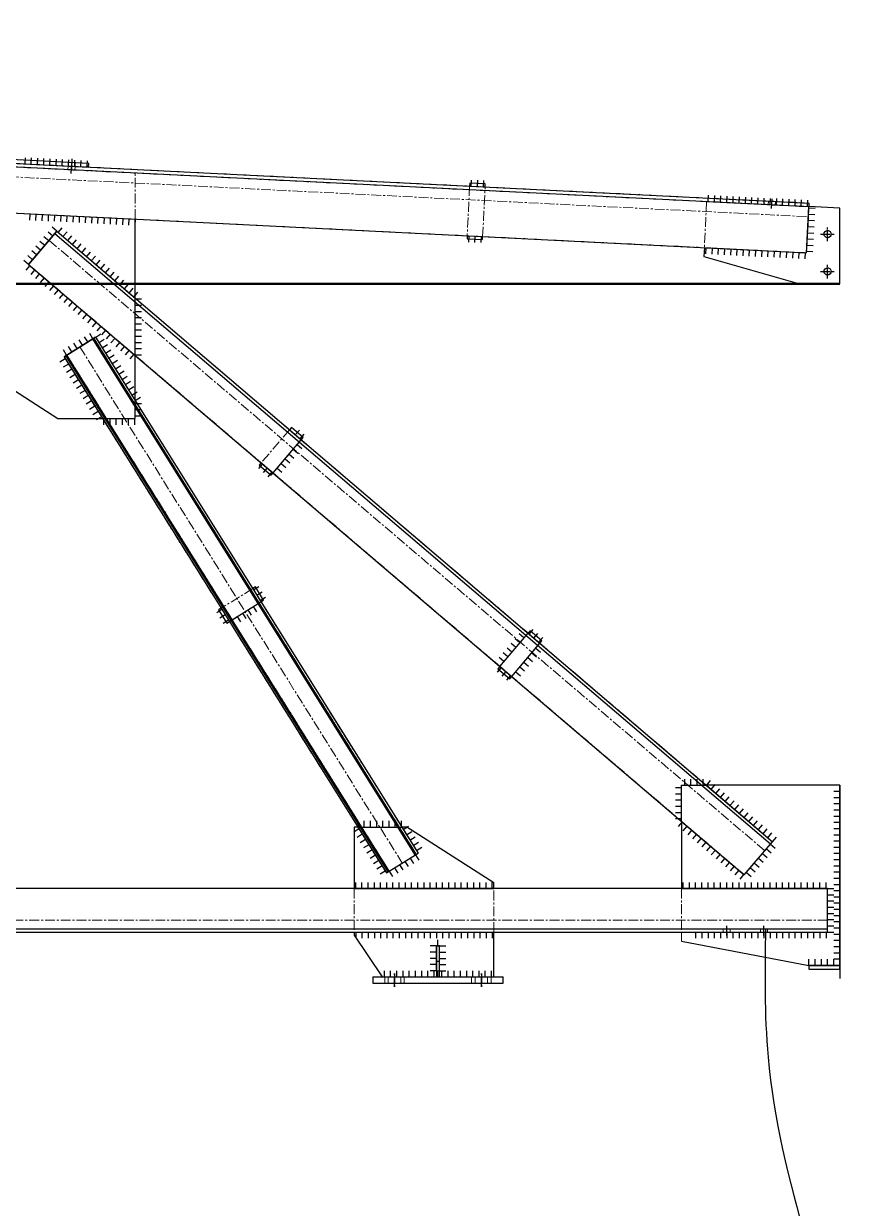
# Model space of a CAD drawing. Header units: millimetres. Extents: x -345369 to 252202, y 74562 to 424723.
# Drawn here: x 3758 to 6411, y 315605 to 319420 of the extents above; entities that cross this region are included whole.
import ezdxf

# ---------------------------------------------------------------- set-up
doc = ezdxf.new("R2010")
doc.units = ezdxf.units.MM
doc.linetypes.add('CENTER', pattern=[50.8, 31.75, -6.35, 6.35, -6.35])
doc.layers.add('Rbcs_EX_Axes', color=7, linetype='Continuous')
doc.layers.add('Rbcs_EX_Profile', color=7, linetype='Continuous')
doc.layers.add('Перекрытие', color=7, linetype='Continuous', lineweight=20)
doc.layers.add('тонкая0.09', color=7, linetype='Continuous', lineweight=9)

msp = doc.modelspace()

# ---------------------------------------------------------------- hatches: boundary and pattern name
at = {"layer": 'Rbcs_EX_Profile'}
for points in [[(3967.165461, 318957.960753), (3971.16047, 318957.761002), (3967.365212, 318961.955762)], [(6387.58839, 316386.934766), (6387.58839, 316390.934766), (6383.58839, 316386.934766)], [(6387.58839, 316374.934766), (6387.58839, 316370.934766), (6383.58839, 316374.934766)], [(4912.58839, 316349.734766), (4908.58839, 316349.734766), (4910.371863, 316353.064482)], [(5087.58839, 316349.734766), (5083.58839, 316349.734766), (5087.58839, 316353.734766)], [(5097.58839, 316349.734766), (5101.58839, 316349.734766), (5097.58839, 316353.734766)], [(5272.58839, 316349.734766), (5276.58839, 316349.734766), (5272.58839, 316353.734766)]]:
    msp.add_hatch(color=256, dxfattribs=at).paths.add_polyline_path(points, flags=0)

# ---------------------------------------------------------------- linework, layer by layer
at = {"layer": 'Rbcs_EX_Axes', "color": 1, "linetype": 'CENTER', "lineweight": 9}
for p, q in [((-5269.555802, 319375.841975), (6286.008758, 318798.063747)), ((3839.765606, 318721.99753), (6145.508743, 316756.177449)), ((3938.790507, 318378.811378), (4977.58843, 316716.734702)), ((6347.58839, 316532.734766), (-5267.41161, 316532.734766))]:
    msp.add_line(p, q, dxfattribs=at)
at = {"layer": 'Rbcs_EX_Axes', "color": 1, "linetype": 'CENTER'}
for p, q in [((3911.060547, 318937.236616), (3912.808365, 318972.192975)), ((3911.060547, 318937.236616), (3912.808365, 318972.192974)), ((3913.407615, 318984.177975), (3911.6598, 318949.221669)), ((3913.407615, 318984.177975), (3911.6598, 318949.221669)), ((6167.177168, 318824.430825), (6168.924985, 318859.387158)), ((6167.177168, 318824.430811), (6168.924985, 318859.387158)), ((6324.58839, 318741.984766), (6370.58839, 318741.984766)), ((6347.58839, 318718.984766), (6347.58839, 318764.984766)), ((6324.58839, 318621.984766), (6370.58839, 318621.984766)), ((6347.58839, 318598.984766), (6347.58839, 318644.984766)), ((6022.58839, 316483.034766), (6022.58839, 316516.034766)), ((6022.58839, 316483.034766), (6022.58839, 316516.034766)), ((6142.58839, 316483.034766), (6142.58839, 316516.034766)), ((6142.58839, 316483.034766), (6142.58839, 316516.034766)), ((4952.58839, 316318.234766), (4952.58839, 316361.234766)), ((4952.58839, 316361.234766), (4952.58839, 316318.234766)), ((5232.58839, 316318.234766), (5232.58839, 316361.234766)), ((5232.58839, 316361.234766), (5232.58839, 316318.234766))]:
    msp.add_line(p, q, dxfattribs=at)
at = {"layer": 'Rbcs_EX_Profile', "color": 1, "linetype": 'CENTER', "lineweight": 9}
for p, q in [((6287.601773, 318829.923949), (-5267.962795, 319407.702174)), ((6288.201016, 318841.9076), (-5267.363541, 319419.692484)), ((-5275.353563, 319259.886808), (6280.211005, 318682.108633)), ((4117.588342, 318939.525965), (3117.58845, 318989.525929)), ((3258.051331, 318993.416459), (3967.165423, 318957.960716)), ((3901.347656, 318973.266633), (3900.748402, 318961.281607)), ((3901.347656, 318973.266633), (3900.748402, 318961.281607)), ((3923.719701, 318960.133043), (3924.318955, 318972.118069)), ((3923.719701, 318960.133043), (3924.318955, 318972.118069)), ((3900.748435, 318961.281604), (3900.149181, 318949.296576)), ((3900.748435, 318961.281604), (3900.149181, 318949.296576)), ((3900.748413, 318961.281587), (3923.719701, 318960.133022)), ((3923.719701, 318960.133398), (3900.748435, 318961.28196)), ((3900.748435, 318961.281426), (3923.719734, 318960.132861)), ((3923.12048, 318948.148012), (3923.719734, 318960.13304)), ((3923.12048, 318948.148012), (3923.719734, 318960.133037)), ((4117.588342, 318790.239733), (4117.588342, 318939.525958)), ((5194.567208, 318896.590666), (5186.577188, 318736.790293)), ((5236.514802, 318734.293408), (5244.504822, 318894.093785)), ((5958.124912, 318847.499153), (5950.679213, 318698.58519)), ((6287.656702, 318831.022562), (5958.124909, 318847.499153)), ((6156.86505, 318848.475775), (6156.265795, 318836.490746)), ((6156.86505, 318848.475775), (6156.265795, 318836.490746)), ((6157.140089, 318836.44703), (6156.265795, 318836.490746)), ((6172.146817, 318835.696669), (6159.62987, 318836.322537)), ((6179.237105, 318835.342143), (6175.873031, 318835.510352)), ((6179.836348, 318847.327208), (6179.132956, 318847.36238)), ((6179.237105, 318835.342182), (6179.836348, 318847.327208)), ((6179.237105, 318835.342182), (6179.836348, 318847.327208)), ((6288.200951, 318841.907606), (6190.362616, 318846.803412)), ((6288.201016, 318841.908975), (6280.211108, 318682.108599)), ((3773.719238, 318644.530647), (3864.549206, 318751.066635)), ((6163.804499, 316777.636842), (3858.061353, 318743.456923)), ((6170.292344, 316785.246554), (3864.54923, 318751.066692)), ((3773.719238, 318644.530753), (6079.462374, 316678.710567)), ((4117.588342, 318351.356279), (4117.588342, 318535.331672)), ((3887.910606, 318347.01144), (3989.6704, 318410.611274)), ((5019.445622, 316742.89545), (3980.6477, 318404.972125)), ((5022.70194, 316744.930645), (3983.904019, 318407.007323)), ((5028.46834, 316748.534638), (3989.6704, 318410.611313)), ((3887.910606, 318347.01144), (4926.708557, 316684.934765)), ((4932.47492, 316688.538758), (3893.676999, 318350.615434)), ((4935.731238, 316690.573953), (3896.933317, 318352.650631)), ((4117.588342, 318147.734814), (4117.588342, 318205.942609)), ((4012.458501, 318147.734814), (4117.588342, 318147.734814)), ((4614.02796, 318112.079426), (4523.477393, 318005.305223)), ((4561.526091, 317972.865835), (4652.076657, 318079.640044)), ((4495.819392, 317600.77291), (4394.059597, 317537.17306)), ((4420.559536, 317494.773145), (4522.319342, 317558.373049)), ((5382.606358, 317456.808321), (5292.055722, 317350.034118)), ((5330.104489, 317317.594733), (5420.654948, 317424.368939)), ((5957.187251, 316966.934739), (5877.588421, 316966.934739)), ((5877.588421, 316966.934739), (5877.588421, 316850.823359)), ((4975.843265, 316832.734739), (4834.33355, 316832.734739)), ((6387.588387, 316844.234747), (6387.588387, 316821.234753)), ((6079.462374, 316678.710567), (6170.292348, 316785.246554)), ((5028.468333, 316748.534638), (4926.708528, 316684.934798)), ((6387.588387, 316724.234758), (6387.588387, 316701.234758)), ((-5267.411606, 316634.534764), (6347.588385, 316634.534764)), ((4822.588409, 316634.534764), (4822.588409, 316494.534766)), ((5272.588366, 316494.534766), (5272.588366, 316634.534764)), ((5877.588421, 316634.534764), (5877.588421, 316494.534766)), ((6347.588385, 316494.534766), (6347.588385, 316634.534764)), ((6387.588387, 316604.234771), (6387.588387, 316581.23477)), ((-5267.411606, 316504.534766), (6347.588385, 316504.534766)), ((-5267.411606, 316494.534766), (6347.588385, 316494.534766)), ((6011.088392, 316504.534766), (6011.088392, 316494.534766)), ((6011.088392, 316504.534766), (6011.088392, 316494.534766)), ((6034.088394, 316504.534766), (6011.088409, 316504.534766)), ((6034.088394, 316504.534766), (6011.088409, 316504.534766)), ((6011.088409, 316494.534766), (6034.088394, 316494.534766)), ((6011.088409, 316494.534766), (6034.088394, 316494.534766)), ((6034.088387, 316494.534766), (6034.088387, 316504.534766)), ((6034.088387, 316494.534766), (6034.088387, 316504.534766)), ((6154.088389, 316504.534766), (6131.088372, 316504.534766)), ((6154.088389, 316504.534766), (6131.088372, 316504.534766)), ((6131.088372, 316494.534766), (6154.088389, 316494.534766)), ((6131.088372, 316494.534766), (6154.088389, 316494.534766)), ((6131.088388, 316504.534766), (6131.088388, 316494.534766)), ((6131.088388, 316504.534766), (6131.088388, 316494.534766)), ((6154.088394, 316494.534766), (6154.088394, 316504.534766)), ((6154.088394, 316494.534766), (6154.088394, 316504.534766)), ((6387.588387, 316484.234783), (6387.588387, 316461.234789)), ((5097.588393, 316449.734759), (5087.588395, 316449.734759)), ((5087.588395, 316349.734771), (5087.588395, 316449.734759)), ((5097.588393, 316449.734759), (5097.588393, 316349.734771)), ((5087.588395, 316399.734764), (5097.588393, 316399.734764)), ((6387.588387, 316374.934767), (6387.588387, 316386.934766)), ((4932.58841, 316349.734766), (4921.08841, 316349.734766)), ((4932.58841, 316349.734766), (4921.08841, 316349.734766)), ((4921.08841, 316349.734766), (4921.08841, 316329.734766)), ((4921.08841, 316349.734766), (4921.08841, 316329.734766)), ((4972.588398, 316349.734766), (4932.588407, 316349.734766)), ((4932.588407, 316349.734766), (4932.588407, 316329.734766)), ((4972.588398, 316349.734766), (4932.588407, 316349.734766)), ((4932.588407, 316349.734766), (4932.588407, 316329.734766)), ((4972.588396, 316349.734766), (4984.088396, 316349.734766)), ((4972.588396, 316349.734766), (4984.088396, 316349.734766)), ((4972.588398, 316329.734766), (4972.588398, 316349.734766)), ((4972.588398, 316329.734766), (4972.588398, 316349.734766)), ((4984.088396, 316329.734766), (4984.088396, 316349.734766)), ((4984.088396, 316329.734766), (4984.088396, 316349.734766)), ((5097.588393, 316369.734768), (5087.588395, 316369.734768)), ((5087.588395, 316369.734768), (5087.588395, 316349.734771)), ((5097.588393, 316369.734768), (5087.588395, 316369.734768)), ((5087.588395, 316369.734768), (5087.588395, 316349.734789)), ((5087.588395, 316349.734789), (5097.588393, 316349.734789)), ((5097.588393, 316349.734771), (5087.588395, 316349.734771)), ((5097.588393, 316349.734771), (5097.588393, 316369.734768)), ((5097.588393, 316349.734789), (5097.588393, 316369.734768)), ((5212.588382, 316349.734766), (5201.088382, 316349.734766)), ((5212.588382, 316349.734766), (5201.088382, 316349.734766)), ((5201.088382, 316349.734766), (5201.088382, 316329.734766)), ((5201.088382, 316349.734766), (5201.088382, 316329.734766)), ((5252.58837, 316349.734766), (5212.588379, 316349.734766)), ((5212.588379, 316349.734766), (5212.588379, 316329.734766)), ((5252.58837, 316349.734766), (5212.588379, 316349.734766)), ((5212.588379, 316349.734766), (5212.588379, 316329.734766)), ((5252.588368, 316349.734766), (5264.088368, 316349.734766)), ((5264.088368, 316349.734766), (5252.588368, 316349.734766)), ((5252.58837, 316329.734766), (5252.58837, 316349.734766)), ((5252.58837, 316329.734766), (5252.58837, 316349.734766)), ((5264.088368, 316329.734766), (5264.088368, 316349.734766)), ((5264.088368, 316329.734766), (5264.088368, 316349.734766)), ((5302.588371, 316329.734766), (5302.588371, 316349.734766)), ((4932.58841, 316329.734766), (4921.08841, 316329.734766)), ((4932.58841, 316329.734766), (4921.08841, 316329.734766)), ((4932.588407, 316329.734766), (4972.588398, 316329.734766)), ((4932.588407, 316329.734766), (4972.588398, 316329.734766)), ((4972.588396, 316329.734766), (4984.088396, 316329.734766)), ((4972.588396, 316329.734766), (4984.088396, 316329.734766)), ((5201.088382, 316329.734766), (5212.588382, 316329.734766)), ((5252.58837, 316329.734766), (5201.088382, 316329.734766)), ((5212.588379, 316329.734766), (5252.58837, 316329.734766)), ((5252.588368, 316329.734766), (5264.088368, 316329.734766)), ((5252.588368, 316329.734766), (5264.088368, 316329.734766))]:
    msp.add_line(p, q, dxfattribs=at)
at = {"layer": 'Rbcs_EX_Profile'}
for p, q in [((6287.601773, 318829.924009), (-5267.962795, 319407.702107)), ((-5267.363541, 319419.687198), (6288.201016, 318841.908975)), ((3967.764677, 318969.945782), (3258.650585, 319005.401488)), ((608.588413, 318965.689728), (6280.211005, 318682.108597)), ((3258.0513, 318993.416461), (3967.165461, 318957.960753)), ((3762.421232, 318968.197964), (3763.419984, 318988.173011)), ((3782.396278, 318967.199212), (3783.395031, 318987.174259)), ((3802.371325, 318966.20046), (3803.370078, 318986.175506)), ((3822.346372, 318965.201707), (3823.345124, 318985.176754)), ((3842.321419, 318964.202955), (3843.320171, 318984.178002)), ((3862.296465, 318963.204203), (3863.295218, 318983.179249)), ((3882.271512, 318962.20545), (3883.270265, 318982.180497)), ((3902.246559, 318961.206698), (3903.245311, 318981.181745)), ((3922.221606, 318960.207946), (3923.220358, 318980.182992)), ((3942.196653, 318959.209193), (3943.195405, 318979.18424)), ((3962.171699, 318958.210441), (3963.170452, 318978.185488)), ((3967.165423, 318957.960757), (3967.764677, 318969.945782)), ((5195.066583, 318906.578179), (5194.567208, 318896.590666)), ((5194.567209, 318896.590665), (5244.504826, 318894.093785)), ((5245.004197, 318904.081301), (5195.066583, 318906.578179)), ((5199.56097, 318896.340977), (5200.559723, 318916.316024)), ((5219.536017, 318895.342225), (5220.53477, 318915.317272)), ((5239.511064, 318894.343473), (5240.509816, 318914.318519)), ((5244.504822, 318894.093785), (5245.004198, 318904.081301)), ((5963.090418, 318847.250889), (5964.08917, 318867.225935)), ((5983.065465, 318846.252136), (5984.064217, 318866.227183)), ((6003.040511, 318845.253384), (6004.039264, 318865.228431)), ((6023.015558, 318844.254631), (6024.014311, 318864.229678)), ((6042.990605, 318843.255879), (6043.989357, 318863.230926)), ((6062.965652, 318842.257127), (6063.964404, 318862.232174)), ((6082.940699, 318841.258374), (6083.939451, 318861.233421)), ((6102.915745, 318840.259622), (6103.914498, 318860.234669)), ((6122.890792, 318839.26087), (6123.889544, 318859.235917)), ((6142.865839, 318838.262117), (6143.864591, 318858.237164)), ((6162.840886, 318837.263365), (6163.839638, 318857.238412)), ((6182.815932, 318836.264613), (6183.814685, 318856.23966)), ((6202.790979, 318835.26586), (6203.789732, 318855.240907)), ((6222.766026, 318834.267108), (6223.764778, 318854.242155)), ((6242.741073, 318833.268356), (6243.739825, 318853.243403)), ((6262.71612, 318832.269603), (6263.714872, 318852.24465)), ((6282.691166, 318831.270851), (6283.689919, 318851.245898)), ((3117.58839, 318840.239731), (4117.58839, 318790.239731)), ((5958.124884, 318847.499165), (6287.6567, 318831.022574)), ((6159.62987, 318836.322537), (6157.140089, 318836.44703)), ((6175.873031, 318835.510352), (6172.146817, 318835.696669)), ((6280.211001, 318682.108601), (6287.6567, 318831.022574)), ((6280.211005, 318682.108599), (6288.201024, 318841.908975)), ((6287.429484, 318826.478251), (6307.40453, 318825.479499)), ((6387.588365, 318826.025978), (6287.656702, 318831.022562)), ((6387.588365, 318581.984779), (6387.588365, 318826.02598)), ((3777.388764, 318807.249713), (3776.390012, 318787.274666)), ((3797.363811, 318806.25096), (3796.365059, 318786.275913)), ((3817.338858, 318805.252208), (3816.340106, 318785.277161)), ((3837.313905, 318804.253456), (3836.315152, 318784.278409)), ((3857.288951, 318803.254703), (3856.290199, 318783.279656)), ((3877.263998, 318802.255951), (3876.265246, 318782.280904)), ((3897.239045, 318801.257198), (3896.240293, 318781.282152)), ((3917.214092, 318800.258446), (3916.215339, 318780.283399)), ((3937.189139, 318799.259694), (3936.190386, 318779.284647)), ((3957.164185, 318798.260941), (3956.165433, 318778.285895)), ((3977.139232, 318797.262189), (3976.14048, 318777.287142)), ((3997.114279, 318796.263437), (3996.115527, 318776.28839)), ((4017.089326, 318795.264684), (4016.090573, 318775.289638)), ((4037.064372, 318794.265932), (4036.06562, 318774.290885)), ((4057.039419, 318793.26718), (4056.040667, 318773.292133)), ((4077.014466, 318792.268427), (4076.015714, 318772.293381)), ((4096.989513, 318791.269675), (4095.99076, 318771.294628)), ((4116.96456, 318790.270923), (4115.965807, 318770.295876)), ((4117.588342, 318535.331672), (4117.588342, 318790.239733)), ((6285.431979, 318786.528158), (6305.407026, 318785.529405)), ((6286.430731, 318806.503204), (6306.405778, 318805.504452)), ((3864.549208, 318751.066635), (3773.71921, 318644.530647)), ((3773.719242, 318644.530648), (3864.549213, 318751.066635)), ((3851.573502, 318735.847208), (3836.354076, 318748.822918)), ((3864.549213, 318751.066635), (3849.329786, 318764.042345)), ((6163.804499, 316777.636842), (3858.061353, 318743.456923)), ((3864.549208, 318751.066711), (6170.292344, 316785.246554)), ((3864.549213, 318751.066635), (4117.58839, 318535.331634)), ((3869.313388, 318747.004815), (3882.289098, 318762.224242)), ((3884.532815, 318734.029105), (3897.508525, 318749.248532)), ((3899.752242, 318721.053395), (3912.727952, 318736.272822)), ((5186.577188, 318736.790293), (5186.077812, 318726.802776)), ((5186.57719, 318736.790291), (5236.514807, 318734.29341)), ((5191.570952, 318736.540603), (5190.572199, 318716.565556)), ((5211.545998, 318735.541851), (5210.547246, 318715.566804)), ((6283.434474, 318746.578064), (6303.409521, 318745.579312)), ((6284.433227, 318766.553111), (6304.408273, 318765.554359)), ((3812.646372, 318690.188928), (3797.426946, 318703.164638)), ((3825.622082, 318705.408355), (3810.402656, 318718.384065)), ((3838.597792, 318720.627781), (3823.378366, 318733.603492)), ((3914.971668, 318708.077685), (3927.947378, 318723.297112)), ((3930.191095, 318695.101975), (3943.166805, 318710.321402)), ((3945.410521, 318682.126265), (3958.386232, 318697.345691)), ((5186.077815, 318726.802776), (5236.015429, 318724.305895)), ((5231.521045, 318734.543098), (5230.522293, 318714.568052)), ((5236.015426, 318724.305895), (5236.514802, 318734.293408)), ((5950.679213, 318698.58519), (5949.253467, 318670.070275)), ((5950.679186, 318698.585191), (6280.211001, 318682.108601)), ((5955.644719, 318698.336915), (5954.645967, 318678.361868)), ((5975.619766, 318697.338162), (5974.621014, 318677.363116)), ((6281.43697, 318706.627971), (6301.412016, 318705.629218)), ((6282.435722, 318726.603017), (6302.410769, 318725.604265)), ((3786.694952, 318659.750075), (3771.475525, 318672.725785)), ((3799.670662, 318674.969502), (3784.451235, 318687.945212)), ((3960.629948, 318669.150555), (3973.605658, 318684.369981)), ((3975.849375, 318656.174845), (3988.825085, 318671.394271)), ((5949.253467, 318670.070275), (6257.588383, 318581.98478)), ((5995.594813, 318696.33941), (5994.59606, 318676.364363)), ((6015.56986, 318695.340658), (6014.571107, 318675.365611)), ((6035.544906, 318694.341905), (6034.546154, 318674.366859)), ((6055.519953, 318693.343153), (6054.521201, 318673.368106)), ((6075.495, 318692.344401), (6074.496248, 318672.369354)), ((6095.470047, 318691.345648), (6094.471294, 318671.370602)), ((6115.445093, 318690.346896), (6114.446341, 318670.371849)), ((6135.42014, 318689.348144), (6134.421388, 318669.373097)), ((6155.395187, 318688.349391), (6154.396435, 318668.374345)), ((6175.370234, 318687.350639), (6174.371481, 318667.375592)), ((6195.345281, 318686.351887), (6194.346528, 318666.37684)), ((6215.320327, 318685.353134), (6214.321575, 318665.378088)), ((6235.295374, 318684.354382), (6234.296622, 318664.379335)), ((6255.270421, 318683.35563), (6254.271669, 318663.380583)), ((6275.245468, 318682.356877), (6274.246715, 318662.381831)), ((6280.438217, 318686.652924), (6300.413264, 318685.654171)), ((3773.719242, 318644.530648), (3758.499815, 318657.506358)), ((3778.240123, 318640.676256), (3765.264413, 318625.456829)), ((3773.719238, 318644.530652), (6079.462374, 316678.710566)), ((3773.719242, 318644.530648), (4117.58839, 318351.356241)), ((3793.45955, 318627.700546), (3780.483839, 318612.481119)), ((3991.068801, 318643.199135), (4004.044511, 318658.418561)), ((4006.288228, 318630.223424), (4019.263938, 318645.442851)), ((4021.507655, 318617.247714), (4034.483365, 318632.467141)), ((3808.678976, 318614.724836), (3795.703266, 318599.505409)), ((3823.898403, 318601.749126), (3810.922693, 318586.529699)), ((3839.11783, 318588.773415), (3826.142119, 318573.553989)), ((4036.727081, 318604.272004), (4049.702791, 318619.491431)), ((4051.946508, 318591.296294), (4064.922218, 318606.515721)), ((4067.165935, 318578.320584), (4080.141645, 318593.540011)), ((3854.337256, 318575.797705), (3841.361546, 318560.578279)), ((3869.556683, 318562.821995), (3856.580973, 318547.602569)), ((3884.776109, 318549.846285), (3871.800399, 318534.626858)), ((4082.385361, 318565.344874), (4095.361071, 318580.564301)), ((4097.604788, 318552.369164), (4110.580498, 318567.58859)), ((4112.824214, 318539.393454), (4125.799925, 318554.61288)), ((6257.588383, 318581.984779), (6387.588365, 318581.984779)), ((3899.995536, 318536.870575), (3887.019826, 318521.651148)), ((3915.214963, 318523.894865), (3902.239253, 318508.675438)), ((3930.434389, 318510.919155), (3917.458679, 318495.699728)), ((4117.58839, 318351.356241), (4117.58839, 318535.331634)), ((4117.58839, 318533.343938), (4137.58839, 318533.343938)), ((4117.58839, 318513.343938), (4137.58839, 318513.343938)), ((3945.653816, 318497.943445), (3932.678106, 318482.724018)), ((3960.873243, 318484.967735), (3947.897533, 318469.748308)), ((3976.092669, 318471.992025), (3963.116959, 318456.772598)), ((4117.58839, 318493.343938), (4137.58839, 318493.343938)), ((4117.58839, 318473.343938), (4137.58839, 318473.343938)), ((3991.312096, 318459.016314), (3978.336386, 318443.796888)), ((4006.531523, 318446.040604), (3993.555812, 318430.821178)), ((4021.750949, 318433.064894), (4008.775239, 318417.845468)), ((4117.58839, 318453.343938), (4137.58839, 318453.343938)), ((4117.58839, 318433.343938), (4137.58839, 318433.343938)), ((3989.6704, 318410.611313), (3887.910606, 318347.01141)), ((3887.910609, 318347.011441), (3989.670406, 318410.611314)), ((3947.270491, 318384.111367), (3936.670512, 318401.071333)), ((3964.230457, 318394.711346), (3953.630478, 318411.671312)), ((3981.190423, 318405.311325), (3970.590444, 318422.271291)), ((5019.445622, 316742.89545), (3980.6477, 318404.972125)), ((5022.70194, 316744.930645), (3983.904019, 318407.007323)), ((3989.670406, 318410.611314), (4117.58839, 318205.942539)), ((3989.670413, 318410.611313), (5028.468328, 316748.534638)), ((3990.029525, 318410.036723), (4006.989491, 318420.636702)), ((4000.629504, 318393.076757), (4017.58947, 318403.676736)), ((4036.970376, 318420.089184), (4023.994666, 318404.869757)), ((4052.189802, 318407.113474), (4039.214092, 318391.894047)), ((4067.409229, 318394.137764), (4054.433519, 318378.918337)), ((4117.58839, 318413.343938), (4137.58839, 318413.343938)), ((4117.58839, 318393.343938), (4137.58839, 318393.343938)), ((3896.390592, 318352.311431), (3885.790613, 318369.271397)), ((3913.350558, 318362.91141), (3902.75058, 318379.871376)), ((3930.310524, 318373.511388), (3919.710546, 318390.471355)), ((4011.229483, 318376.116791), (4028.189449, 318386.71677)), ((4021.829462, 318359.156825), (4038.789428, 318369.756804)), ((4082.628656, 318381.162054), (4069.652946, 318365.942627)), ((4097.848082, 318368.186344), (4084.872372, 318352.966917)), ((4113.067509, 318355.210634), (4100.091799, 318339.991207)), ((4117.58839, 318373.343938), (4137.58839, 318373.343938)), ((3587.588392, 318328.801469), (3867.588375, 318147.734814)), ((3891.884687, 318340.652917), (3874.924721, 318330.052938)), ((3902.484666, 318323.692951), (3885.5247, 318313.092972)), ((3887.910609, 318347.011441), (4012.458532, 318147.734766)), ((3887.910609, 318347.01144), (4926.708532, 316684.934765)), ((4932.47492, 316688.538758), (3893.676999, 318350.615434)), ((4935.731238, 316690.573953), (3896.933317, 318352.650631)), ((4032.42944, 318342.196859), (4049.389406, 318352.796838)), ((4043.029419, 318325.236893), (4059.989385, 318335.836872)), ((4053.629398, 318308.276927), (4070.589364, 318318.876906)), ((4117.588342, 318205.942609), (4117.588342, 318351.356279)), ((4117.58839, 318353.343938), (4137.58839, 318353.343938)), ((3913.084645, 318306.732985), (3896.124679, 318296.133006)), ((3923.684623, 318289.773019), (3906.724657, 318279.17304)), ((4064.229377, 318291.316961), (4081.189343, 318301.916939)), ((4074.829356, 318274.356995), (4091.789322, 318284.956973)), ((3934.284602, 318272.813053), (3917.324636, 318262.213074)), ((3944.884581, 318255.853087), (3927.924615, 318245.253108)), ((4085.429334, 318257.397029), (4102.3893, 318267.997007)), ((4096.029313, 318240.437062), (4112.989279, 318251.037041)), ((3955.48456, 318238.893121), (3938.524594, 318228.293142)), ((3966.084539, 318221.933154), (3949.124573, 318211.333176)), ((3976.684517, 318204.973188), (3959.724551, 318194.37321)), ((4106.629292, 318223.477096), (4123.589258, 318234.077075)), ((4117.229271, 318206.51713), (4134.189237, 318217.117109)), ((4117.58839, 318147.734766), (4117.58839, 318205.942539)), ((3987.284496, 318188.013222), (3970.32453, 318177.413243)), ((3997.884475, 318171.053256), (3980.924509, 318160.453277)), ((4117.58839, 318196.838652), (4137.58839, 318196.838652)), ((4117.58839, 318176.838652), (4137.58839, 318176.838652)), ((3867.588375, 318147.734814), (4012.458501, 318147.734814)), ((4008.484454, 318154.09329), (3991.524488, 318143.493311)), ((4012.458532, 318147.734766), (4117.58839, 318147.734766)), ((4015.023461, 318147.734766), (4015.023461, 318127.734766)), ((4035.023461, 318147.734766), (4035.023461, 318127.734766)), ((4055.023461, 318147.734766), (4055.023461, 318127.734766)), ((4075.023461, 318147.734766), (4075.023461, 318127.734766)), ((4095.023461, 318147.734766), (4095.023461, 318127.734766)), ((4115.023461, 318147.734766), (4115.023461, 318127.734766)), ((4117.58839, 318156.838652), (4137.58839, 318156.838652)), ((4614.027957, 318112.079428), (4652.076654, 318079.640042)), ((4620.495831, 318119.706123), (4614.02796, 318112.079426)), ((4658.629339, 318087.366751), (4620.495831, 318119.706123)), ((4633.052305, 318095.859735), (4646.028015, 318111.079162)), ((4648.271732, 318082.884025), (4661.247442, 318098.103452)), ((4652.076657, 318079.640044), (4658.629341, 318087.366751)), ((4561.526093, 317972.865838), (4652.076654, 318079.640042)), ((4626.204998, 318049.133048), (4641.458404, 318036.197298)), ((4639.140748, 318064.386453), (4654.394154, 318051.450703)), ((4652.076498, 318079.639858), (4667.329904, 318066.704108)), ((4600.333498, 318018.626237), (4615.586904, 318005.690487)), ((4613.269248, 318033.879642), (4628.522654, 318020.943892)), ((4527.282317, 318002.061241), (4514.306607, 317986.841815)), ((4517.009833, 317997.678894), (4555.143352, 317965.339522)), ((4523.477393, 318005.305223), (4517.009835, 317997.678894)), ((4523.477395, 318005.305225), (4561.526093, 317972.865838)), ((4542.501744, 317989.085531), (4529.526034, 317973.866105)), ((4557.72117, 317976.109821), (4544.74546, 317960.890394)), ((4555.143352, 317965.339522), (4561.526091, 317972.865835)), ((4561.526248, 317972.866021), (4576.779653, 317959.930271)), ((4574.461998, 317988.119427), (4589.715403, 317975.183677)), ((4587.397748, 318003.372832), (4602.651153, 317990.437082)), ((4504.299372, 317606.072896), (4495.819392, 317600.77291)), ((4495.819393, 317600.772934), (4522.31934, 317558.373019)), ((4498.469388, 317596.532942), (4515.429354, 317607.132921)), ((4530.799311, 317563.673007), (4504.299372, 317606.072919)), ((4420.559544, 317494.773146), (4522.31934, 317558.373019)), ((4509.069367, 317579.572976), (4526.029333, 317590.172955)), ((4513.839357, 317553.073029), (4524.439336, 317536.113063)), ((4519.669346, 317562.61301), (4536.629312, 317573.212989)), ((4522.319342, 317558.373049), (4530.799311, 317563.673032)), ((4396.709592, 317532.93307), (4379.749626, 317522.333091)), ((4394.059597, 317537.17306), (4385.579617, 317531.873075)), ((4385.579617, 317531.873075), (4412.079567, 317489.473162)), ((4407.30957, 317515.973104), (4390.349604, 317505.373125)), ((4394.059597, 317537.173061), (4420.559544, 317494.773146)), ((4462.959459, 317521.273093), (4473.559438, 317504.313127)), ((4479.919425, 317531.873072), (4490.519404, 317514.913106)), ((4496.879391, 317542.473051), (4507.47937, 317525.513084)), ((4417.909549, 317499.013137), (4400.949583, 317488.413159)), ((4412.079567, 317489.473162), (4420.559536, 317494.773145)), ((4429.039527, 317500.073135), (4439.639506, 317483.113169)), ((4445.999493, 317510.673114), (4456.599472, 317493.713148)), ((5292.055796, 317350.034119), (5382.606358, 317456.808323)), ((5356.734702, 317426.301329), (5341.481297, 317439.237079)), ((5369.670452, 317441.554734), (5354.417047, 317454.490484)), ((5382.606202, 317456.808139), (5367.352797, 317469.743889)), ((5389.073899, 317464.434623), (5382.606358, 317456.808321)), ((5382.606358, 317456.808323), (5420.655055, 317424.368936)), ((5386.41128, 317453.564339), (5399.38699, 317468.783766)), ((5427.207407, 317432.095253), (5389.073899, 317464.434623)), ((5401.630706, 317440.588629), (5414.606417, 317455.808056)), ((5416.850133, 317427.612919), (5429.825843, 317442.832346)), ((5330.863202, 317395.794518), (5315.609797, 317408.730268)), ((5343.798952, 317411.047923), (5328.545547, 317423.983673)), ((5330.104494, 317317.594732), (5420.655055, 317424.368936)), ((5407.719149, 317409.115347), (5422.972555, 317396.179597)), ((5420.654899, 317424.368752), (5435.908305, 317411.433002)), ((5420.654948, 317424.368939), (5427.207292, 317432.095253)), ((5292.055952, 317350.034302), (5276.802547, 317362.970052)), ((5304.991702, 317365.287708), (5289.738297, 317378.223458)), ((5317.927452, 317380.541113), (5302.674047, 317393.476863)), ((5368.911899, 317363.355131), (5384.165305, 317350.419381)), ((5381.847649, 317378.608537), (5397.101055, 317365.672787)), ((5394.783399, 317393.861942), (5410.036805, 317380.926192)), ((5295.860718, 317346.790136), (5282.885008, 317331.570709)), ((5292.055722, 317350.034118), (5285.587824, 317342.407394)), ((5285.587901, 317342.407394), (5323.72142, 317310.068022)), ((5292.055796, 317350.034119), (5330.104494, 317317.594732)), ((5311.080145, 317333.814425), (5298.104435, 317318.594999)), ((5343.040399, 317332.848321), (5358.293805, 317319.912571)), ((5355.976149, 317348.101726), (5371.229555, 317335.165976)), ((5326.299572, 317320.838715), (5313.323861, 317305.619289)), ((5323.72142, 317310.068022), (5330.104489, 317317.594733)), ((5330.104649, 317317.594916), (5345.358055, 317304.659166)), ((5887.387804, 316966.934766), (5887.387804, 316986.934766)), ((5907.387804, 316966.934766), (5907.387804, 316986.934766)), ((5927.387804, 316966.934766), (5927.387804, 316986.934766)), ((5947.387804, 316966.934766), (5947.387804, 316986.934766)), ((5957.203797, 316966.920631), (5970.179507, 316982.140057)), ((5877.58839, 316958.879074), (5857.58839, 316958.879074)), ((5877.58839, 316966.934766), (5957.187217, 316966.934766)), ((5877.58839, 316850.823382), (5877.58839, 316966.934766)), ((5957.187217, 316966.934766), (6170.292349, 316785.246554)), ((6387.588365, 316966.934739), (5957.187251, 316966.934739)), ((5972.423223, 316953.94492), (5985.398933, 316969.164347)), ((5987.64265, 316940.96921), (6000.61836, 316956.188637)), ((6002.862077, 316927.9935), (6015.837787, 316943.212927)), ((6387.58839, 316966.934766), (6367.58839, 316966.934766)), ((6387.58839, 316946.934766), (6367.58839, 316946.934766)), ((6387.588365, 316386.934795), (6387.588365, 316966.934739)), ((6387.588387, 316966.934733), (6387.588387, 316344.934798)), ((6387.588389, 316386.934766), (6387.58839, 316966.934766)), ((5877.58839, 316938.879074), (5857.58839, 316938.879074)), ((5877.58839, 316918.879074), (5857.58839, 316918.879074)), ((6018.081503, 316915.01779), (6031.057213, 316930.237217)), ((6033.30093, 316902.04208), (6046.27664, 316917.261507)), ((6048.520356, 316889.06637), (6061.496067, 316904.285797)), ((6387.58839, 316926.934766), (6367.58839, 316926.934766)), ((6387.58839, 316906.934766), (6367.58839, 316906.934766)), ((5877.58839, 316898.879074), (5857.58839, 316898.879074)), ((5877.58839, 316878.879074), (5857.58839, 316878.879074)), ((6063.739783, 316876.09066), (6076.715493, 316891.310087)), ((6078.95921, 316863.11495), (6091.93492, 316878.334376)), ((6387.58839, 316886.934766), (6367.58839, 316886.934766)), ((6387.58839, 316866.934766), (6367.58839, 316866.934766)), ((4834.33355, 316832.734739), (4822.588409, 316832.734739)), ((4822.588409, 316832.734739), (4822.588409, 316634.534764)), ((4834.333532, 316832.734766), (4975.843249, 316832.734766)), ((4834.333532, 316832.734766), (4926.708532, 316684.934766)), ((4835.08839, 316832.734766), (4835.08839, 316852.734766)), ((4855.08839, 316832.734766), (4855.08839, 316852.734766)), ((4875.08839, 316832.734766), (4875.08839, 316852.734766)), ((4895.08839, 316832.734766), (4895.08839, 316852.734766)), ((4915.08839, 316832.734766), (4915.08839, 316852.734766)), ((4935.08839, 316832.734766), (4935.08839, 316852.734766)), ((4955.08839, 316832.734766), (4955.08839, 316852.734766)), ((4975.08839, 316832.734766), (4975.08839, 316852.734766)), ((4975.843249, 316832.734766), (5028.468328, 316748.534638)), ((4992.588394, 316832.734739), (4975.843265, 316832.734739)), ((4980.955831, 316824.554634), (4997.915797, 316835.154613)), ((5272.588366, 316652.734757), (4992.588394, 316832.734739)), ((5877.58839, 316858.879074), (5857.58839, 316858.879074)), ((5879.599111, 316849.10909), (5866.623401, 316833.889664)), ((5877.58839, 316850.823382), (6079.462378, 316678.710568)), ((5877.588421, 316850.823359), (5877.588421, 316634.534764)), ((5894.818538, 316836.13338), (5881.842827, 316820.913953)), ((6094.178636, 316850.13924), (6107.154346, 316865.358666)), ((6109.398063, 316837.16353), (6122.373773, 316852.382956)), ((6124.61749, 316824.187819), (6137.5932, 316839.407246)), ((6387.58839, 316846.934766), (6367.58839, 316846.934766)), ((4838.121116, 316826.67463), (4821.16115, 316816.074651)), ((4848.721095, 316809.714664), (4831.761129, 316799.114685)), ((4859.321074, 316792.754698), (4842.361108, 316782.154719)), ((4991.55581, 316807.594668), (5008.515776, 316818.194647)), ((5002.155788, 316790.634702), (5019.115754, 316801.234681)), ((5910.037964, 316823.15767), (5897.062254, 316807.938243)), ((5925.257391, 316810.18196), (5912.281681, 316794.962533)), ((5940.476818, 316797.20625), (5927.501107, 316781.986823)), ((6139.836916, 316811.212109), (6152.812626, 316826.431536)), ((6155.056343, 316798.236399), (6168.032053, 316813.455826)), ((6170.27577, 316785.260689), (6183.25148, 316800.480116)), ((6387.58839, 316826.934766), (6367.58839, 316826.934766)), ((6387.58839, 316806.934766), (6367.58839, 316806.934766)), ((4869.921053, 316775.794732), (4852.961087, 316765.194753)), ((4880.521032, 316758.834766), (4863.561066, 316748.234787)), ((5012.755767, 316773.674736), (5029.715733, 316784.274715)), ((5023.355746, 316756.71477), (5040.315712, 316767.314749)), ((5955.696244, 316784.23054), (5942.720534, 316769.011113)), ((5970.915671, 316771.25483), (5957.939961, 316756.035403)), ((5986.135097, 316758.279119), (5973.159387, 316743.059693)), ((6079.462378, 316678.710568), (6170.292349, 316785.246554)), ((6079.462499, 316678.710567), (6170.292344, 316785.246554)), ((6150.828784, 316762.417414), (6166.04821, 316749.441704)), ((6163.804494, 316777.636841), (6179.02392, 316764.661131)), ((6387.58839, 316786.934766), (6367.58839, 316786.934766)), ((6387.58839, 316766.934766), (6367.58839, 316766.934766)), ((4891.12101, 316741.8748), (4874.161044, 316731.274821)), ((4901.720989, 316724.914833), (4884.761023, 316714.314855)), ((4926.708528, 316684.934771), (5028.468333, 316748.534514)), ((4926.708532, 316684.934766), (5028.468328, 316748.534638)), ((4986.068413, 316722.034691), (4996.668392, 316705.074725)), ((5003.028379, 316732.63467), (5013.628358, 316715.674704)), ((5019.988345, 316743.234649), (5030.588324, 316726.274683)), ((6001.354524, 316745.303409), (5988.378814, 316730.083983)), ((6016.573951, 316732.327699), (6003.598241, 316717.108273)), ((6031.793377, 316719.351989), (6018.817667, 316704.132563)), ((6111.901653, 316716.759134), (6127.12108, 316703.783424)), ((6124.877363, 316731.978561), (6140.09679, 316719.002851)), ((6137.853074, 316747.197987), (6153.0725, 316734.222277)), ((6387.58839, 316746.934766), (6367.58839, 316746.934766)), ((6387.58839, 316726.934766), (6367.58839, 316726.934766)), ((4912.320968, 316707.954867), (4895.361002, 316697.354889)), ((4922.920947, 316690.994901), (4905.960981, 316680.394923)), ((4935.188515, 316690.234755), (4945.788493, 316673.274789)), ((4952.148481, 316700.834734), (4962.74846, 316683.874768)), ((4969.108447, 316711.434713), (4979.708426, 316694.474747)), ((6047.012804, 316706.376279), (6034.037094, 316691.156852)), ((6062.232231, 316693.400569), (6049.256521, 316678.181142)), ((6077.451657, 316680.424859), (6064.475947, 316665.205432)), ((6085.950233, 316686.320281), (6101.16966, 316673.344571)), ((6098.925943, 316701.539708), (6114.14537, 316688.563997)), ((6387.58839, 316706.934766), (6367.58839, 316706.934766)), ((6387.58839, 316686.934766), (6367.58839, 316686.934766)), ((4827.58839, 316634.534766), (4827.58839, 316654.534766)), ((4847.58839, 316634.534766), (4847.58839, 316654.534766)), ((4867.58839, 316634.534766), (4867.58839, 316654.534766)), ((4887.58839, 316634.534766), (4887.58839, 316654.534766)), ((4907.58839, 316634.534766), (4907.58839, 316654.534766)), ((4927.58839, 316634.534766), (4927.58839, 316654.534766)), ((4947.58839, 316634.534766), (4947.58839, 316654.534766)), ((4967.58839, 316634.534766), (4967.58839, 316654.534766)), ((4987.58839, 316634.534766), (4987.58839, 316654.534766)), ((5007.58839, 316634.534766), (5007.58839, 316654.534766)), ((5027.58839, 316634.534766), (5027.58839, 316654.534766)), ((5047.58839, 316634.534766), (5047.58839, 316654.534766)), ((5067.58839, 316634.534766), (5067.58839, 316654.534766)), ((5087.58839, 316634.534766), (5087.58839, 316654.534766)), ((5107.58839, 316634.534766), (5107.58839, 316654.534766)), ((5127.58839, 316634.534766), (5127.58839, 316654.534766)), ((5147.58839, 316634.534766), (5147.58839, 316654.534766)), ((5167.58839, 316634.534766), (5167.58839, 316654.534766)), ((5187.58839, 316634.534766), (5187.58839, 316654.534766)), ((5207.58839, 316634.534766), (5207.58839, 316654.534766)), ((5227.58839, 316634.534766), (5227.58839, 316654.534766)), ((5247.58839, 316634.534766), (5247.58839, 316654.534766)), ((5267.58839, 316634.534766), (5267.58839, 316654.534766)), ((5272.588366, 316634.534764), (5272.588366, 316652.734757)), ((5882.58839, 316634.534766), (5882.58839, 316654.534766)), ((5902.58839, 316634.534766), (5902.58839, 316654.534766)), ((5922.58839, 316634.534766), (5922.58839, 316654.534766)), ((5942.58839, 316634.534766), (5942.58839, 316654.534766)), ((5962.58839, 316634.534766), (5962.58839, 316654.534766)), ((5982.58839, 316634.534766), (5982.58839, 316654.534766)), ((6002.58839, 316634.534766), (6002.58839, 316654.534766)), ((6022.58839, 316634.534766), (6022.58839, 316654.534766)), ((6042.58839, 316634.534766), (6042.58839, 316654.534766)), ((6062.58839, 316634.534766), (6062.58839, 316654.534766)), ((6082.58839, 316634.534766), (6082.58839, 316654.534766)), ((6102.58839, 316634.534766), (6102.58839, 316654.534766)), ((6122.58839, 316634.534766), (6122.58839, 316654.534766)), ((6142.58839, 316634.534766), (6142.58839, 316654.534766)), ((6162.58839, 316634.534766), (6162.58839, 316654.534766)), ((6182.58839, 316634.534766), (6182.58839, 316654.534766)), ((6202.58839, 316634.534766), (6202.58839, 316654.534766)), ((6222.58839, 316634.534766), (6222.58839, 316654.534766)), ((6242.58839, 316634.534766), (6242.58839, 316654.534766)), ((6262.58839, 316634.534766), (6262.58839, 316654.534766)), ((6282.58839, 316634.534766), (6282.58839, 316654.534766)), ((6302.58839, 316634.534766), (6302.58839, 316654.534766)), ((6322.58839, 316634.534766), (6322.58839, 316654.534766)), ((6342.58839, 316634.534766), (6342.58839, 316654.534766)), ((6387.58839, 316666.934766), (6367.58839, 316666.934766)), ((6387.58839, 316646.934766), (6367.58839, 316646.934766)), ((6347.588385, 316634.534764), (-5267.411606, 316634.534764)), ((4822.58839, 316634.534766), (5272.58839, 316634.534766)), ((5877.58839, 316634.534766), (6347.58839, 316634.534766)), ((6347.588385, 316494.534766), (6347.588385, 316634.534764)), ((6347.58839, 316494.534766), (6347.58839, 316634.534766)), ((6347.58839, 316634.534766), (6367.58839, 316634.534766)), ((6347.58839, 316614.534766), (6367.58839, 316614.534766)), ((6387.58839, 316626.934766), (6367.58839, 316626.934766)), ((6387.58839, 316606.934766), (6367.58839, 316606.934766)), ((6347.58839, 316594.534766), (6367.58839, 316594.534766)), ((6347.58839, 316574.534766), (6367.58839, 316574.534766)), ((6387.58839, 316586.934766), (6367.58839, 316586.934766)), ((6387.58839, 316566.934766), (6367.58839, 316566.934766)), ((6347.58839, 316554.534766), (6367.58839, 316554.534766)), ((6347.58839, 316534.534766), (6367.58839, 316534.534766)), ((6387.588389, 316546.934766), (6367.588389, 316546.934766)), ((6387.588389, 316526.934766), (6367.588389, 316526.934766)), ((-5267.411606, 316504.534766), (6347.588385, 316504.534766)), ((-5267.411606, 316494.534766), (6347.588385, 316494.534766)), ((4822.58839, 316494.534766), (5272.58839, 316494.534766)), ((4822.588409, 316494.534766), (4822.588409, 316484.934775)), ((4822.588409, 316484.934775), (4912.5884, 316349.734789)), ((4827.58839, 316494.534766), (4827.58839, 316474.534766)), ((4847.58839, 316494.534766), (4847.58839, 316474.534766)), ((4867.58839, 316494.534766), (4867.58839, 316474.534766)), ((4887.58839, 316494.534766), (4887.58839, 316474.534766)), ((4907.58839, 316494.534766), (4907.58839, 316474.534766)), ((4927.58839, 316494.534766), (4927.58839, 316474.534766)), ((4947.58839, 316494.534766), (4947.58839, 316474.534766)), ((4967.58839, 316494.534766), (4967.58839, 316474.534766)), ((4987.58839, 316494.534766), (4987.58839, 316474.534766)), ((5007.58839, 316494.534766), (5007.58839, 316474.534766)), ((5027.58839, 316494.534766), (5027.58839, 316474.534766)), ((5047.58839, 316494.534766), (5047.58839, 316474.534766)), ((5067.58839, 316494.534766), (5067.58839, 316474.534766)), ((5087.58839, 316494.534766), (5087.58839, 316474.534766)), ((5107.58839, 316494.534766), (5107.58839, 316474.534766)), ((5127.58839, 316494.534766), (5127.58839, 316474.534766)), ((5147.58839, 316494.534766), (5147.58839, 316474.534766)), ((5167.58839, 316494.534766), (5167.58839, 316474.534766)), ((5187.58839, 316494.534766), (5187.58839, 316474.534766)), ((5207.58839, 316494.534766), (5207.58839, 316474.534766)), ((5227.58839, 316494.534766), (5227.58839, 316474.534766)), ((5247.58839, 316494.534766), (5247.58839, 316474.534766)), ((5267.58839, 316494.534766), (5267.58839, 316474.534766)), ((5272.588366, 316349.734789), (5272.588366, 316494.534766)), ((5877.58839, 316494.534766), (6347.58839, 316494.534766)), ((5922.58839, 316494.534766), (5922.58839, 316474.534766)), ((5942.58839, 316494.534766), (5942.58839, 316474.534766)), ((5962.58839, 316494.534766), (5962.58839, 316474.534766)), ((5982.58839, 316494.534766), (5982.58839, 316474.534766)), ((6002.58839, 316494.534766), (6002.58839, 316474.534766)), ((6022.58839, 316494.534766), (6022.58839, 316474.534766)), ((6042.58839, 316494.534766), (6042.58839, 316474.534766)), ((6062.58839, 316494.534766), (6062.58839, 316474.534766)), ((6082.58839, 316494.534766), (6082.58839, 316474.534766)), ((6102.58839, 316494.534766), (6102.58839, 316474.534766)), ((6122.58839, 316494.534766), (6122.58839, 316474.534766)), ((6142.58839, 316494.534766), (6142.58839, 316474.534766)), ((6162.58839, 316494.534766), (6162.58839, 316474.534766)), ((6182.58839, 316494.534766), (6182.58839, 316474.534766)), ((6202.58839, 316494.534766), (6202.58839, 316474.534766)), ((6222.58839, 316494.534766), (6222.58839, 316474.534766)), ((6242.58839, 316494.534766), (6242.58839, 316474.534766)), ((6262.58839, 316494.534766), (6262.58839, 316474.534766)), ((6282.58839, 316494.534766), (6282.58839, 316474.534766)), ((6302.58839, 316494.534766), (6302.58839, 316474.534766)), ((6322.58839, 316494.534766), (6322.58839, 316474.534766)), ((6342.58839, 316494.534766), (6342.58839, 316474.534766)), ((6347.58839, 316514.534766), (6367.58839, 316514.534766)), ((6347.58839, 316494.534766), (6367.58839, 316494.534766)), ((6387.588389, 316506.934766), (6367.588389, 316506.934766)), ((6387.588389, 316486.934766), (6367.588389, 316486.934766)), ((5087.58839, 316449.734766), (5067.58839, 316449.734766)), ((5087.58839, 316369.734766), (5087.58839, 316449.734766)), ((5087.58839, 316449.734766), (5097.58839, 316449.734766)), ((5097.588393, 316449.734759), (5087.588395, 316449.734759)), ((5087.588395, 316449.734759), (5087.588395, 316349.734771)), ((5092.58839, 316449.734766), (5092.58839, 316469.734766)), ((5097.58839, 316369.734766), (5097.58839, 316449.734766)), ((5097.58839, 316449.734766), (5117.58839, 316449.734766)), ((5097.588393, 316349.734771), (5097.588393, 316449.734759)), ((5877.588421, 316464.934788), (6287.588376, 316386.934795)), ((6387.588389, 316466.934766), (6367.588389, 316466.934766)), ((6387.588389, 316446.934766), (6367.588389, 316446.934766)), ((5087.58839, 316429.734766), (5067.58839, 316429.734766)), ((5087.58839, 316409.734766), (5067.58839, 316409.734766)), ((5097.58839, 316429.734766), (5117.58839, 316429.734766)), ((5097.58839, 316409.734766), (5117.58839, 316409.734766)), ((6387.588389, 316426.934766), (6367.588389, 316426.934766)), ((5087.58839, 316389.734766), (5067.58839, 316389.734766)), ((5097.588393, 316399.734764), (5087.588395, 316399.734764)), ((5097.58839, 316389.734766), (5117.58839, 316389.734766)), ((6287.588376, 316386.934795), (6387.588365, 316386.934795)), ((6287.58839, 316386.934766), (6287.58839, 316406.934766)), ((6287.58839, 316386.934766), (6387.58839, 316386.934766)), ((6287.588398, 316386.934766), (6287.588398, 316374.934767)), ((6387.588387, 316386.934766), (6287.588398, 316386.934766)), ((6287.588398, 316374.934767), (6387.588387, 316374.934767)), ((6307.58839, 316386.934766), (6307.58839, 316406.934766)), ((6327.58839, 316386.934766), (6327.58839, 316406.934766)), ((6347.58839, 316386.934766), (6347.58839, 316406.934766)), ((6387.588389, 316406.934766), (6367.588389, 316406.934766)), ((6387.588389, 316386.934766), (6367.588389, 316386.934766)), ((6367.58839, 316386.934766), (6367.58839, 316406.934766)), ((6387.588387, 316374.934767), (6387.588387, 316386.934766)), ((6387.58839, 316386.934766), (6387.58839, 316406.934766)), ((4882.588407, 316349.734766), (4882.588407, 316329.734766)), ((4882.588407, 316349.734766), (5302.588371, 316349.734766)), ((4912.58839, 316349.734766), (5087.58839, 316349.734766)), ((4912.5884, 316349.734789), (5087.588395, 316349.734789)), ((4920.08839, 316349.734766), (4920.08839, 316369.734766)), ((4940.08839, 316349.734766), (4940.08839, 316369.734766)), ((4960.08839, 316349.734766), (4960.08839, 316369.734766)), ((4980.08839, 316349.734766), (4980.08839, 316369.734766)), ((5000.08839, 316349.734766), (5000.08839, 316369.734766)), ((5020.08839, 316349.734766), (5020.08839, 316369.734766)), ((5040.08839, 316349.734766), (5040.08839, 316369.734766)), ((5060.08839, 316349.734766), (5060.08839, 316369.734766)), ((5087.58839, 316369.734766), (5067.58839, 316369.734766)), ((5080.08839, 316349.734766), (5080.08839, 316369.734766)), ((5087.58839, 316349.734766), (5097.58839, 316349.734766)), ((5087.588395, 316349.734771), (5097.588393, 316349.734771)), ((5092.58839, 316349.734766), (5092.58839, 316369.734766)), ((5097.58839, 316369.734766), (5117.58839, 316369.734766)), ((5097.58839, 316349.734766), (5272.58839, 316349.734766)), ((5097.588393, 316349.734789), (5272.588366, 316349.734789)), ((5105.08839, 316349.734766), (5105.08839, 316369.734766)), ((5125.08839, 316349.734766), (5125.08839, 316369.734766)), ((5145.08839, 316349.734766), (5145.08839, 316369.734766)), ((5165.08839, 316349.734766), (5165.08839, 316369.734766)), ((5185.08839, 316349.734766), (5185.08839, 316369.734766)), ((5205.08839, 316349.734766), (5205.08839, 316369.734766)), ((5225.08839, 316349.734766), (5225.08839, 316369.734766)), ((5245.08839, 316349.734766), (5245.08839, 316369.734766)), ((5265.08839, 316349.734766), (5265.08839, 316369.734766)), ((5302.588371, 316329.734766), (5302.588371, 316349.734766)), ((4882.588407, 316329.734766), (5302.588371, 316329.734766))]:
    msp.add_line(p, q, dxfattribs=at)
at = {"layer": 'Rbcs_EX_Profile', "color": 1, "linetype": 'CENTER', "lineweight": 9, "extrusion": (0.049937, 0.998752, 1.15533e-06)}
for centre, radius in [((12020.500867, -0.368284, 318770.130772), 11.49999), ((12020.500866, -0.368284, 318770.130772), 11.499989)]:
    msp.add_circle(centre, radius, dxfattribs=at)
at = {"layer": 'Rbcs_EX_Profile', "color": 1, "linetype": 'CENTER', "lineweight": 9, "extrusion": (-0.049936, -0.998752, 1.59899e-06)}
msp.add_circle((-12020.359441, 0.509673, -318746.136105), 11.499996, dxfattribs=at)
msp.add_circle((-12020.359441, 0.509673, -318746.136105), 11.499996, dxfattribs=at)
at = {"layer": 'Rbcs_EX_Profile', "color": 1, "linetype": 'CENTER', "lineweight": 9, "extrusion": (0.049937, 0.998752, 8.15126e-08)}
msp.add_circle((9761.782352, -0.025982, 318746.122171), 11.500004, dxfattribs=at)
at = {"layer": 'Rbcs_EX_Profile', "color": 1, "linetype": 'CENTER', "lineweight": 9, "extrusion": (0.049937, 0.998752, 1.84449e-07)}
msp.add_circle((9761.725712, -0.058794, 318758.123906), 11.500009, dxfattribs=at)
msp.add_circle((9761.725712, -0.058794, 318758.123906), 11.500009, dxfattribs=at)
at = {"layer": 'Rbcs_EX_Profile'}
for centre in [(6347.588383, 318741.984759), (6347.588383, 318621.984772)]:
    msp.add_circle(centre, 11.499986, dxfattribs=at)
at = {"layer": 'Rbcs_EX_Profile', "color": 1, "linetype": 'CENTER', "lineweight": 9}
for centre in [(6347.588383, 318741.984759), (6347.588383, 318621.984772)]:
    msp.add_circle(centre, 11.499986, dxfattribs=at)
at = {"layer": 'Перекрытие'}
msp.add_line((5877.588421, 316464.934788), (5877.588421, 316494.534766), dxfattribs=at)
at = {"layer": 'тонкая0.09', "lineweight": 50}
msp.add_line((-17192.411519, 318581.984779), (6387.588365, 318581.984779), dxfattribs=at)
at = {"layer": 'тонкая0.09', "lineweight": 25}
msp.add_spline([(6147.588423, 316505.561896), (6156.019237, 316091.977211), (6586.019237, 313749.890277), (6286.019237, 312839.890277), (6636.019237, 311789.890277)], degree=3, dxfattribs=at)

doc.saveas('drawing.dxf')
